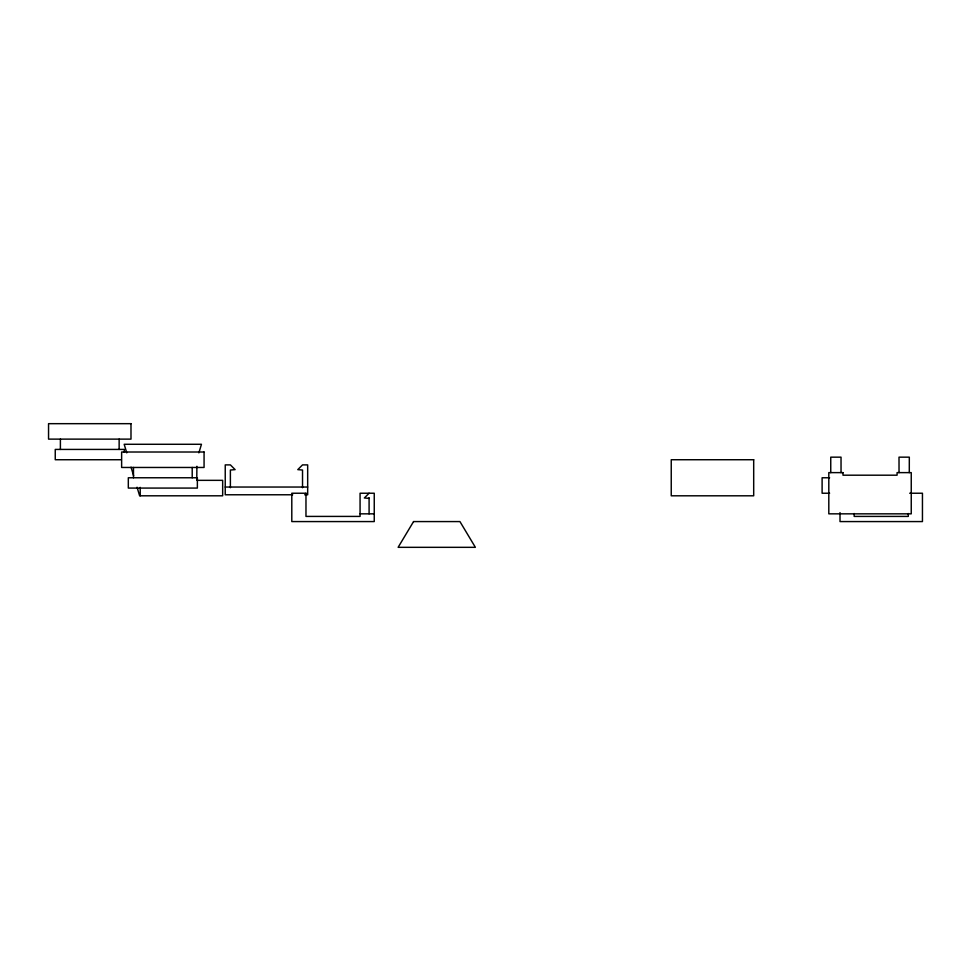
<?xml version="1.0" encoding="UTF-8"?>
<svg xmlns="http://www.w3.org/2000/svg" width="971" height="971" viewBox="0 0 971 971"><rect width="100%" height="100%" fill="white"/><g stroke="black" fill="none" stroke-linecap="round" stroke-linejoin="round"><path stroke-width="1.46" d="M198.873 452.862L201.458 444.281L124.179 444.281L126.764 452.862M369.089 493.232L364.356 497.965L369.089 498.378M121.29 459.732L55.25 459.732L55.25 449.427L124.288 449.427L124.288 452.377M829.61 477.768L822.109 477.768L822.109 493.232L829.61 493.232M196.761 480.342L196.895 466.298M197.174 480.342L222.662 480.342L222.662 495.805L139.642 495.805L137.057 487.224M225.236 487.041L307.673 487.041M909.693 493.232L922.45 493.232L922.45 521.573L840.012 521.573L840.012 512.615M292.684 494.773L225.236 494.773L225.236 464.891L230.382 464.891L235.116 469.624L230.382 470.037L230.382 487.709M304.676 494.773L307.673 494.773L307.673 464.891L302.527 464.891L297.794 469.624L302.527 470.037L302.527 487.709M360.071 513.841L374.248 513.841M131.049 467.185L133.622 475.766M909.293 472.622L909.317 457.159L899.012 457.159L899.037 472.622M908.286 513.513L908.286 516.414L854.177 516.414L854.177 513.513M841.044 472.622L841.032 457.159L830.751 457.159L830.751 472.622M369.089 497.65L369.089 513.841M192.209 467.464L192.209 477.768M140.212 487.369L140.212 495.805M133.476 467.464L133.476 477.768M119.142 439.123L119.142 449.427M60.396 439.123L60.396 449.427M413.561 521.573L398.122 547.328L475.377 547.328L459.938 521.573L413.561 521.573M130.988 423.672L48.55 423.672L48.55 439.123L130.988 439.123L130.988 423.672M204.068 452.013L121.63 452.013L121.63 467.464L204.068 467.464L204.068 452.013M753.69 459.732L671.24 459.732L671.24 495.805L753.69 495.805L753.69 459.732M842.986 472.622L828.809 472.622L828.809 513.841L911.247 513.841L911.247 472.622L897.083 472.622L897.083 475.195L842.986 475.195L842.986 472.622M197.368 477.768L128.318 477.768L128.318 488.073L197.368 488.073L197.368 477.768M305.974 493.232L291.798 493.232L291.798 521.573L374.248 521.573L374.248 493.232L360.071 493.232L360.071 516.414L305.974 516.414L305.974 493.232"/></g></svg>
